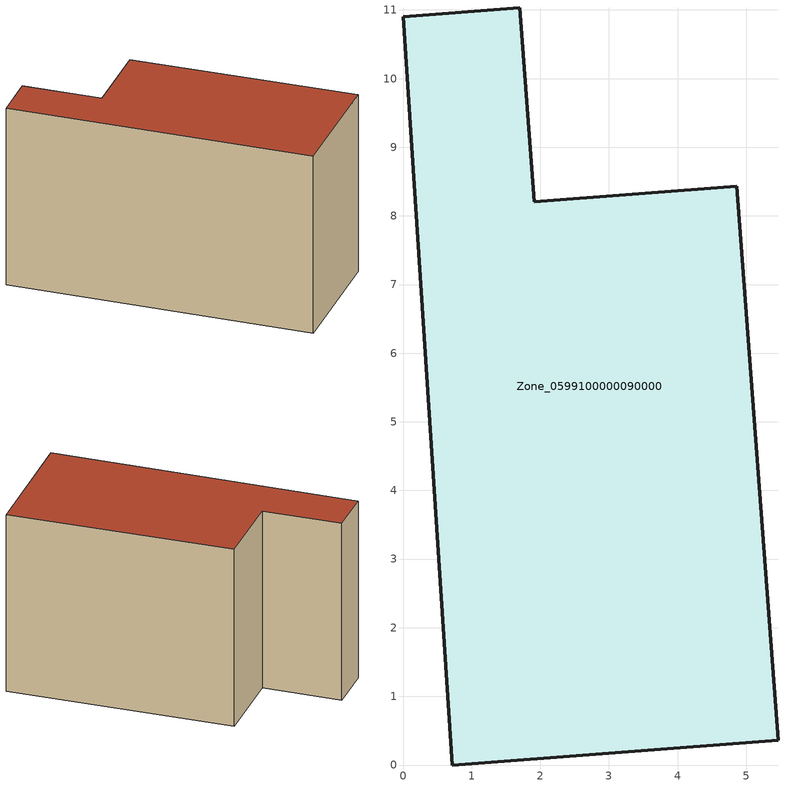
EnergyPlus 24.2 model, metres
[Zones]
Zone_0599100000090000
 floor ground (C_G): 0.72,0 0,10.9 1.7,11.03 1.91,8.21 4.86,8.43 5.47,0.36 z0
 wall outside (C_F): 1.91,8.21 1.7,11.03 0,10.9 0.72,0 5.47,0.36 4.86,8.43 1.91,8.21 z0:6.69
 roof outside (C_R): 5.47,0.36 4.86,8.43 1.91,8.21 1.7,11.03 0,10.9 0.72,0 z6.69
[BUILDING]
Pand.0599100000090000: North Axis=0; Terrain=City; Loads Convergence Tolerance Value=0.04; Temperature Convergence Tolerance Value=0.4; Solar Distribution=FullExterior; Maximum Number of Warmup Days=25; Minimum Number of Warmup Days=1
[Site:Location]
Rotterdam.The.Hague.AP_ZH_NLD Design_Conditions: Latitude=51.96; Longitude=4.45; Time Zone=1; Elevation=-4.5
[SITE:GROUNDTEMPERATURE:BUILDINGSURFACE]
18, 18, 18, 18, 18, 18, 18, 18, 18, 18, 18, 18
[MATERIAL] Thermal Absorptance=0.9; Solar Absorptance=0.7; Visible Absorptance=0.7
Name | Roughness | Thickness | Conductivity | Density | Specific Heat
G.TC.1946 | MediumSmooth | 0.15 | 1 | 540 | 1210
F.TC.1946 | Rough | 0.3 | 0.857143 | 1920 | 840
R.TC.1946 | MediumRough | 0.2 | 0.909091 | 1500 | 1000
[CONSTRUCTION]
C_G: G.TC.1946
C_F: F.TC.1946
C_R: R.TC.1946
[ZONE]
Zone_0599100000090000: Type=1; Multiplier=1; Ceiling Height=Autocalculate; Volume=Autocalculate; Floor Area=autocalculate; Part of Total Floor Area=Yes
[ZONEINFILTRATION:DESIGNFLOWRATE]
Infil_Zone_0599100000090000: Zone or ZoneList or Space or SpaceList=Zone_0599100000090000; Schedule=AlwaysOn; Design Flow Rate Calculation Method=Flow/Area; Flow Rate per Floor Area=0.003; Constant Term Coefficient=1; Temperature Term Coefficient=0; Velocity Term Coefficient=0; Velocity Squared Term Coefficient=0
[HVACTEMPLATE:ZONE:IDEALLOADSAIRSYSTEM]
Zone_0599100000090000: Maximum Heating Supply Air Temperature=50; Minimum Cooling Supply Air Temperature=13; Maximum Heating Supply Air Humidity Ratio=0.0156; Minimum Cooling Supply Air Humidity Ratio=0.0077; Heating Limit=NoLimit; Cooling Limit=NoLimit; Dehumidification Control Type=ConstantSensibleHeatRatio; Cooling Sensible Heat Ratio=0.7; Dehumidification Setpoint=60; Humidification Control Type=None; Humidification Setpoint=30; Outdoor Air Method=None; Outdoor Air Flow Rate per Person=0.00944; Outdoor Air Flow Rate per Zone Floor Area=0; Outdoor Air Flow Rate per Zone=0; Demand Controlled Ventilation Type=None; Outdoor Air Economizer Type=NoEconomizer; Heat Recovery Type=None; Sensible Heat Recovery Effectiveness=0.7; Latent Heat Recovery Effectiveness=0.65
[ZONECONTROL:THERMOSTAT]
ThermostatControl_Zone_0599100000090000: Zone or ZoneList=Zone_0599100000090000; Control Type Schedule=DualSetpointControlType; Control 1=Thermostat_Zone_0599100000090000; Temperature Difference Between Cutout And Setpoint=0
[THERMOSTATSETPOINT:DUALSETPOINT]
Thermostat_Zone_0599100000090000: Heating Setpoint Temperature Schedule=HeatingSetpoint_Zone_0599100000090000; Cooling Setpoint Temperature Schedule=CoolingSetpoint_Zone_0599100000090000
[SCHEDULE:COMPACT]
HeatingSetpoint_Zone_0599100000090000: Through: 12/31, For: AllDays, Until: 24:00, 21
CoolingSetpoint_Zone_0599100000090000: Through: 12/31, For: AllDays, Until: 24:00, 24
DualSetpointControlType: Through: 12/31, For: AllDays, Until: 24:00, 4
AlwaysOn: Through: 12/31, For: AllDays, Until: 24:00, 1
